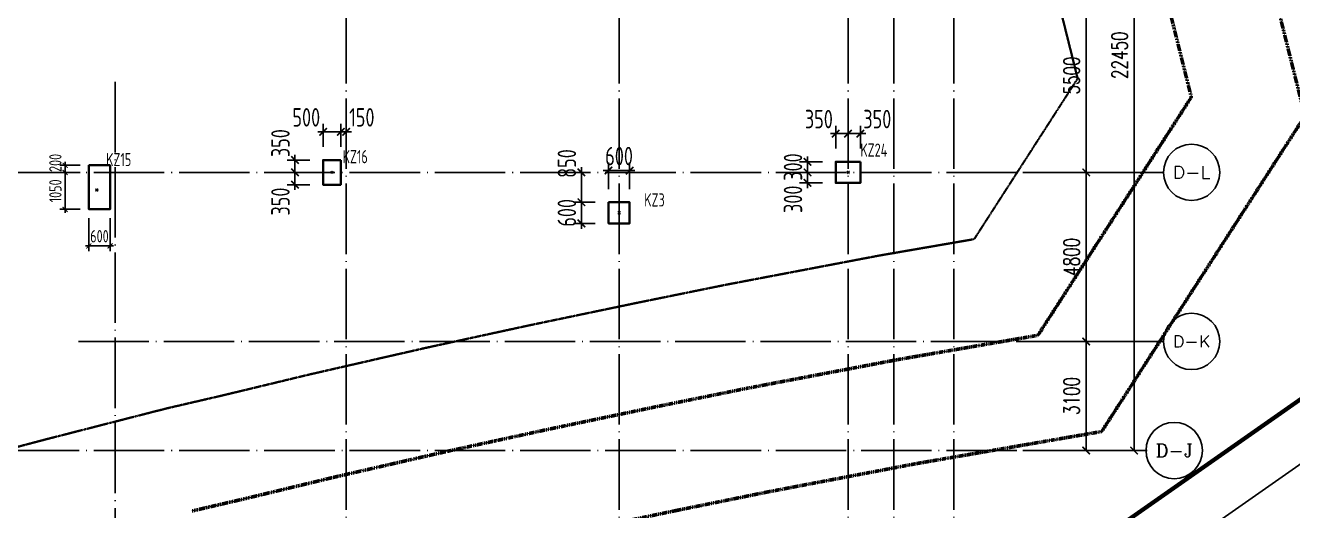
# Model space of a CAD drawing. Header units: millimetres. Extents: x 1089227 to 13101469, y 618865 to 10240562.
# Drawn here: x 1871082 to 1907056, y 4866156 to 4879936 of the extents above; entities that cross this region are included whole.
import ezdxf
from ezdxf.enums import TextEntityAlignment as Align

# ---------------------------------------------------------------- set-up
doc = ezdxf.new("R2010")
doc.units = ezdxf.units.MM
doc.header["$LTSCALE"] = 1000
doc.header["$PDMODE"] = 3
doc.header["$PDSIZE"] = 200
for name, pattern in [('A09-G-CTRL-用地红线+建筑退线_设计区$0$A02-G-MAIN-用地红线+退线_设计区$0$Redline1', [20, 10, -2, 2, -2, 2, -2]), ('A09-G-CTRL-用地红线+建筑退线_设计区$0$Controlline1', [12.8, 8, -1.6, 1.6, -1.6]), ('DOTE', [2.42, 2, -0.2, 0.02, -0.2])]:
    doc.linetypes.add(name, pattern=pattern)
doc.layers.get('0').update_dxf_attribs({"linetype": 'CONTINUOUS'})
doc.layers.get('Defpoints').update_dxf_attribs({"linetype": 'CONTINUOUS'})
for name, color, linetype, lineweight in [('A09-G-CTRL-用地红线+建筑退线_设计区$0$Z-REDL(用地红线)', 10, 'CONTINUOUS', 60), ('A09-G-CTRL-用地红线+建筑退线_设计区$0$Z-REDL-CTRL(建筑控制线)', 40, 'CONTINUOUS', 35), ('S-COLU', 30, 'CONTINUOUS', 0)]:
    doc.layers.add(name, color=color, linetype=linetype, lineweight=lineweight)
for name, color, linetype in [('AXIS', 3, 'CONTINUOUS'), ('AXIS_TEXT', 7, 'CONTINUOUS'), ('COLU_DIM', 3, 'CONTINUOUS'), ('COLU_NUM', 7, 'CONTINUOUS'), ('DOTE', 1, 'DOTE'), ('LWK-轴线-编号', 7, 'CONTINUOUS'), ('PUB_DIM', 3, 'CONTINUOUS'), ('TK', 4, 'CONTINUOUS'), ('TK-TEXT', 7, 'CONTINUOUS'), ('VHBoundary', 4, 'CONTINUOUS'), ('单形心', 4, 'CONTINUOUS')]:
    doc.layers.add(name, color=color, linetype=linetype)
doc.styles.add('_TCH_AXIS', font='COMPLEX', dxfattribs={"bigfont": 'AllInOneBig.shx'})
doc.styles.add('_TCH_DIM_T3', font='SIMPLEX', dxfattribs={"width": 0.705882, "bigfont": 'AllInOneBig.shx'})
doc.styles.add('COMPLEX', font='COMPLEX', dxfattribs={"bigfont": 'AllInOneBig.shx'})
doc.styles.add('SADITK-SX', font='simfang.ttf', dxfattribs={"width": 0.7})
doc.styles.add('TSSD_Dimension', font='tssdeng.shx', dxfattribs={"width": 0.75, "bigfont": 'Hztxt.shx'})
doc.styles.add('TSSD_Label', font='Tssdeng.shx', dxfattribs={"width": 0.7, "bigfont": 'hztxt.shx'})
doc.dimstyles.new('_TCH_ARCH&&150', dxfattribs={"dimtxt": 446.25, "dimasz": 150, "dimexe": 375, "dimexo": 450, "dimgap": 189.375, "dimtad": 1, "dimdec": 0, "dimzin": 0, "dimdsep": 46, "dimtxsty": '_TCH_DIM_T3', "dimblk": 'ARCHTICK', "dimcen": 0.09, "dimclrt": 7, "dimazin": 2, "dimtfac": 1, "dimtdec": 0, "dimtix": 1, "dimtmove": 2, "dimatfit": 3, "dimfxl": 0, "dimtolj": 1, "dimtzin": 0, "dimarcsym": 0})
doc.dimstyles.new('TSSD_100_100', dxfattribs={"dimtxt": 350, "dimasz": 100, "dimexe": 150, "dimexo": 250, "dimgap": 100, "dimtad": 1, "dimdec": 0, "dimzin": 0, "dimdsep": 46, "dimtxsty": 'TSSD_Dimension', "dimblk": 'ARCHTICK', "dimblk1": 'ARCHTICK', "dimblk2": 'ARCHTICK', "dimcen": 0, "dimdle": 100, "dimclrt": 7, "dimadec": 0, "dimazin": 0, "dimtfac": 1, "dimtdec": 0, "dimtix": 1, "dimtmove": 2, "dimatfit": 3, "dimfxl": 0, "dimtolj": 1, "dimtzin": 0, "dimarcsym": 0})
doc.dimstyles.new('TSSD_150_150', dxfattribs={"dimtxt": 525, "dimasz": 150, "dimexe": 225, "dimexo": 375, "dimgap": 150, "dimtad": 1, "dimdec": 0, "dimzin": 0, "dimdsep": 46, "dimtxsty": 'TSSD_Dimension', "dimblk": 'ARCHTICK', "dimblk1": 'ARCHTICK', "dimblk2": 'ARCHTICK', "dimcen": 0, "dimdle": 150, "dimclrt": 7, "dimadec": 0, "dimazin": 0, "dimtfac": 1, "dimtdec": 0, "dimtix": 1, "dimtmove": 2, "dimatfit": 3, "dimfxl": 0, "dimtolj": 1, "dimtzin": 0, "dimarcsym": 0})

# ---------------------------------------------------------------- blocks, each defined once
blk = doc.blocks.new('0323最综用地红线')
at = {"layer": 'A09-G-CTRL-用地红线+建筑退线_设计区$0$Z-REDL(用地红线)', "color": 1, "linetype": 'A09-G-CTRL-用地红线+建筑退线_设计区$0$A02-G-MAIN-用地红线+退线_设计区$0$Redline1', "ltscale": 0.0005}
for points in [[(8336291, 3619275), (8336618, 3616287), (8337494, 3608020), (8338970, 3602117), (8340239, 3597081), (8341550, 3591838), (8335781, 3582877), (8330535, 3581969), (8326294, 3581161), (8323721, 3580638), (8320774, 3580023)], [(8333308, 3618959), (8333635, 3615966), (8334533, 3607495), (8336060, 3601387), (8337330, 3596350), (8338325, 3592370), (8333971, 3585609), (8329999, 3584921), (8325714, 3584105), (8323115, 3583577), (8320150, 3582957), (8318566, 3582613), (8317232, 3582321), (8316203, 3582087), (8313986, 3581579), (8311482, 3580975), (8309963, 3580622)]]:
    blk.add_lwpolyline(points, dxfattribs=at)
at = {"layer": 'A09-G-CTRL-用地红线+建筑退线_设计区$0$Z-REDL-CTRL(建筑控制线)', "linetype": 'A09-G-CTRL-用地红线+建筑退线_设计区$0$Controlline1', "ltscale": 0.0005, "flags": 128}
blk.add_lwpolyline([(8299567, 3686108), (8326626, 3675265), (8336400, 3687495), (8338983, 3690878), (8341712, 3688883), (8341724, 3688834), (8348492, 3681996), (8336495, 3657264), (8335815, 3655857), (8334921, 3653765), (8334408, 3652495), (8333554, 3650188), (8332762, 3647815), (8332296, 3646270), (8331866, 3644682), (8331460, 3643007), (8331063, 3641145), (8330737, 3639422), (8330293, 3636480), (8330017, 3634043), (8329761, 3630317), (8329732, 3627942), (8329763, 3625708), (8329928, 3622644), (8330113, 3620704), (8330325, 3618642), (8330653, 3615645), (8331572, 3606971), (8333151, 3600656), (8334420, 3595620), (8335099, 3592902), (8332162, 3588340), (8329462, 3587873), (8325135, 3587049), (8322510, 3586515), (8319525, 3585891), (8317926, 3585544), (8316578, 3585249), (8315535, 3585011), (8313300, 3584499), (8310791, 3583894), (8309251, 3583537), (8305740, 3582637), (8303918, 3582156), (8302104, 3581668), (8299703, 3581012), (8297227, 3580315), (8295056, 3579682), (8292998, 3579074), (8290643, 3578358), (8288572, 3577710), (8287591, 3577398), (8286161, 3576940), (8284503, 3576401), (8282624, 3575767), (8281086, 3575247), (8278146, 3574222), (8273894, 3572680), (8272471, 3572149), (8271089, 3571640), (8267888, 3570407), (8264331, 3569000), (8260702, 3567515), (8258549, 3566609), (8254947, 3565066), (8252185, 3563832), (8250834, 3563232), (8249176, 3562470), (8247994, 3561930), (8245505, 3560754), (8242980, 3559544), (8239801, 3558013), (8237959, 3557076), (8235838, 3555996), (8233384, 3554698), (8228450, 3552051), (8226178, 3550787), (8222141, 3548504), (8215629, 3544667), (8213710, 3543497), (8193657, 3531175), (8180322, 3522990), (8166408, 3514440), (8156991, 3508658), (8151138, 3505062), (8142685, 3507267), (8121171, 3545747), (8120724, 3546549), (8120233, 3547383), (8119272, 3548967), (8118108, 3550752), (8117067, 3552244), (8115806, 3553970), (8115672, 3554140), (8146431, 3575790), (8162146, 3587599), (8162295, 3588125), (8199863, 3615253), (8204215, 3618404), (8231584, 3638167), (8260590, 3655826), (8295376, 3680010)], close=True, dxfattribs=at)
blk = doc.blocks.new('template_31-施工图_A0_A0_1.0000_3fa9c08c64a9101061c9a26412af947e', base_point=(-1189, 0))
at = {"layer": 'TK'}
blk.add_lwpolyline([(-1189, 841), (1189, 841), (1189, 0), (-1189, 0)], close=True, dxfattribs=at)
at = {"layer": 'TK', "const_width": 0.8}
blk.add_lwpolyline([(-1164, 831), (-1164, 10), (1179, 10), (1179, 831)], close=True, dxfattribs=at)
at = {"layer": 'VHBoundary'}
blk.add_lwpolyline([(-1189, 841), (1189, 841), (1189, 0), (-1189, 0)], close=True, dxfattribs=at)
at = {"layer": 'TK-TEXT', "style": 'SADITK-SX', "width": 0.7}
for tag, p in [('市政会签', (-1176, 381.5)), ('园林会签', (-1176, 343.5)), ('幕墙会签', (-1176, 305.5)), ('装饰会签', (-1176, 267.5)), ('燃气会签', (-1176, 229.5)), ('暖通会签', (-1176, 191.5)), ('电气会签', (-1176, 153.5)), ('给排水会签', (-1176, 115.5)), ('结构会签', (-1176, 77.5)), ('建筑会签', (-1176, 39.5))]:
    blk.add_attdef(tag, text='', height=4, rotation=90, dxfattribs=at).set_placement(p, align=Align.MIDDLE_CENTER)
for tag, height, p in [('专业审定', 4, (1134.75, 268)), ('专业审核', 4, (1134.75, 248)), ('项目负责1', 4, (1134.75, 238)), ('项目负责2', 4, (1134.75, 228)), ('专业负责1', 4, (1134.75, 218)), ('专业负责2', 4, (1134.75, 208)), ('专业校对', 4, (1134.75, 198)), ('专业设计', 4, (1134.75, 188)), ('方案设计', 4, (1134.75, 178)), ('专业制图', 4, (1134.75, 168)), ('建设单位_001', 4, (1148.5, 140)), ('建设地点_001', 4, (1148.5, 124)), ('工程名称_001', 4, (1148.5, 106)), ('子项名称_001', 4, (1148.5, 86)), ('图纸名称_001', 4, (1148.5, 66)), ('版次', 4, (1129.5, 53)), ('日期', 4, (1165, 53)), ('图别', 4, (1129.5, 43)), ('图号', 4, (1165, 43)), ('合同号', 4, (1136, 30)), ('项目编号1', 2, (1114.06, 13.58)), ('阶段编号1', 2, (1132.25, 13.75)), ('子项编号1', 2, (1144.75, 13.75))]:
    blk.add_attdef(tag, text='', height=height, dxfattribs=at).set_placement(p, align=Align.MIDDLE_CENTER)
blk = doc.blocks.new('_AXISO')
blk.add_circle((0, 0), 0.5)
at = {"layer": 'AXIS_TEXT', "style": 'COMPLEX', "width": 1.041667}
blk.add_attdef('A', text='', height=0.56, dxfattribs=at).set_placement((-0.25, -0.28), (0.25, -0.28), align=Align.FIT)
blk = doc.blocks.new('_ArchTick')
at = {"color": 0, "linetype": 'ByBlock', "const_width": 0.3}
blk.add_lwpolyline([(-0.71, -0.71), (0.71, 0.71)], dxfattribs=at)
blk = doc.blocks.new('*D516')
at = {"layer": 'Defpoints', "color": 0, "transparency": 16777216}
for p in [(-418, 45750), (-241, 45750), (-418, 42650)]:
    blk.add_point(p, dxfattribs=at)
at = {"layer": 'PUB_DIM', "color": 0, "lineweight": -2, "transparency": 16777216}
for p, q in [((-241, 42650), (-241, 45750)), ((32, 45750), (134, 45750)), ((32, 42650), (134, 42650))]:
    blk.add_line(p, q, dxfattribs=at)
at = {"layer": 'PUB_DIM', "color": 0, "lineweight": -2, "transparency": 16777216, "xscale": 150, "yscale": 150, "zscale": 150}
for p, rotation in [((-241, 45750), 90), ((-241, 42650), 270)]:
    blk.add_blockref('_ArchTick', p, dxfattribs=dict(at, rotation=rotation))
at = {"layer": 'PUB_DIM', "color": 7, "transparency": 16777216, "insert": (-654, 44200), "char_height": 446.2, "attachment_point": 5, "rotation": 90, "style": '_TCH_DIM_T3'}
blk.add_mtext('\\A1;3100', dxfattribs=at)
blk = doc.blocks.new('*D517')
at = {"layer": 'Defpoints', "color": 0, "transparency": 16777216}
for p in [(-418, 50550), (-241, 50550), (-418, 45750)]:
    blk.add_point(p, dxfattribs=at)
at = {"layer": 'PUB_DIM', "color": 0, "lineweight": -2, "transparency": 16777216}
for p, q in [((-241, 45750), (-241, 50550)), ((32, 50550), (134, 50550)), ((32, 45750), (134, 45750))]:
    blk.add_line(p, q, dxfattribs=at)
at = {"layer": 'PUB_DIM', "color": 0, "lineweight": -2, "transparency": 16777216, "xscale": 150, "yscale": 150, "zscale": 150}
for p, rotation in [((-241, 50550), 90), ((-241, 45750), 270)]:
    blk.add_blockref('_ArchTick', p, dxfattribs=dict(at, rotation=rotation))
at = {"layer": 'PUB_DIM', "color": 7, "transparency": 16777216, "insert": (-654, 48150), "char_height": 446.2, "attachment_point": 5, "rotation": 90, "style": '_TCH_DIM_T3'}
blk.add_mtext('\\A1;4800', dxfattribs=at)
blk = doc.blocks.new('*D518')
at = {"layer": 'Defpoints', "color": 0, "transparency": 16777216}
for p in [(-418, 56050), (-241, 56050), (-418, 50550)]:
    blk.add_point(p, dxfattribs=at)
at = {"layer": 'PUB_DIM', "color": 0, "lineweight": -2, "transparency": 16777216}
for p, q in [((-241, 50550), (-241, 56050)), ((32, 56050), (134, 56050)), ((32, 50550), (134, 50550))]:
    blk.add_line(p, q, dxfattribs=at)
at = {"layer": 'PUB_DIM', "color": 0, "lineweight": -2, "transparency": 16777216, "xscale": 150, "yscale": 150, "zscale": 150}
for p, rotation in [((-241, 56050), 90), ((-241, 50550), 270)]:
    blk.add_blockref('_ArchTick', p, dxfattribs=dict(at, rotation=rotation))
at = {"layer": 'PUB_DIM', "color": 7, "transparency": 16777216, "insert": (-654, 53300), "char_height": 446.2, "attachment_point": 5, "rotation": 90, "style": '_TCH_DIM_T3'}
blk.add_mtext('\\A1;5500', dxfattribs=at)
blk = doc.blocks.new('*D533')
at = {"layer": 'Defpoints', "color": 0, "transparency": 16777216}
for p in [(-2037, 65100), (1120, 65100), (-2037, 42650)]:
    blk.add_point(p, dxfattribs=at)
at = {"layer": 'PUB_DIM', "color": 0, "lineweight": -2, "transparency": 16777216}
for p, q in [((-1587, 65100), (1495, 65100)), ((1120, 42650), (1120, 65100)), ((-1587, 42650), (1495, 42650))]:
    blk.add_line(p, q, dxfattribs=at)
at = {"layer": 'PUB_DIM', "color": 0, "lineweight": -2, "transparency": 16777216, "xscale": 150, "yscale": 150, "zscale": 150}
for p, rotation in [((1120, 65100), 90), ((1120, 42650), 270)]:
    blk.add_blockref('_ArchTick', p, dxfattribs=dict(at, rotation=rotation))
at = {"layer": 'PUB_DIM', "color": 7, "transparency": 16777216, "insert": (707, 53875), "char_height": 446.2, "attachment_point": 5, "rotation": 90, "style": '_TCH_DIM_T3'}
blk.add_mtext('\\A1;22450', dxfattribs=at)
blk = doc.blocks.new('BANWANG_XINGXIN')
at = {"color": 0}
for points in [[(0.71, 0.71), (-0.71, -0.71)], [(-0.71, 0.71), (0.71, -0.71)]]:
    blk.add_lwpolyline(points, dxfattribs=at)
blk = doc.blocks.new('*D1368')
at = {"layer": 'COLU_DIM', "color": 0, "lineweight": -2, "transparency": 16777216}
for p, q in [((1879536, 4876487), (1879536, 4877137)), ((1880036, 4876487), (1880036, 4877137)), ((1879386, 4876912), (1880186, 4876912))]:
    blk.add_line(p, q, dxfattribs=at)
at = {"layer": 'Defpoints', "color": 0, "transparency": 16777216}
for p in [(1880036, 4876912), (1879536, 4876112), (1880036, 4876112)]:
    blk.add_point(p, dxfattribs=at)
at = {"layer": 'COLU_DIM', "color": 0, "lineweight": -2, "transparency": 16777216, "xscale": 150, "yscale": 150, "zscale": 150, "rotation": 180}
blk.add_blockref('_ArchTick', (1879536, 4876912), dxfattribs=at)
at = {"layer": 'COLU_DIM', "color": 0, "lineweight": -2, "transparency": 16777216, "xscale": 150, "yscale": 150, "zscale": 150}
blk.add_blockref('_ArchTick', (1880036, 4876912), dxfattribs=at)
at = {"layer": 'COLU_DIM', "color": 7, "transparency": 16777216, "insert": (1879057, 4877324), "char_height": 525, "attachment_point": 5, "style": 'TSSD_Dimension'}
blk.add_mtext('\\A1;500', dxfattribs=at)
blk = doc.blocks.new('*D1369')
at = {"layer": 'COLU_DIM', "color": 0, "lineweight": -2, "transparency": 16777216}
for p, q in [((1880036, 4876487), (1880036, 4877137)), ((1880186, 4876487), (1880186, 4877137)), ((1880036, 4876912), (1879886, 4876912)), ((1880036, 4876912), (1880186, 4876912)), ((1880186, 4876912), (1880336, 4876912))]:
    blk.add_line(p, q, dxfattribs=at)
at = {"layer": 'Defpoints', "color": 0, "transparency": 16777216}
for p in [(1880186, 4876912), (1880036, 4876112), (1880186, 4876112)]:
    blk.add_point(p, dxfattribs=at)
at = {"layer": 'COLU_DIM', "color": 0, "lineweight": -2, "transparency": 16777216, "xscale": 150, "yscale": 150, "zscale": 150}
blk.add_blockref('_ArchTick', (1880036, 4876912), dxfattribs=at)
at = {"layer": 'COLU_DIM', "color": 0, "lineweight": -2, "transparency": 16777216, "xscale": 150, "yscale": 150, "zscale": 150, "rotation": 180}
blk.add_blockref('_ArchTick', (1880186, 4876912), dxfattribs=at)
at = {"layer": 'COLU_DIM', "color": 7, "transparency": 16777216, "insert": (1880634, 4877324), "char_height": 525, "attachment_point": 5, "style": 'TSSD_Dimension'}
blk.add_mtext('\\A1;150', dxfattribs=at)
blk = doc.blocks.new('*D1370')
at = {"layer": 'COLU_DIM', "color": 0, "lineweight": -2, "transparency": 16777216}
for p, q in [((1878736, 4875262), (1878736, 4875912)), ((1879161, 4875762), (1878511, 4875762)), ((1879161, 4875412), (1878511, 4875412))]:
    blk.add_line(p, q, dxfattribs=at)
at = {"layer": 'Defpoints', "color": 0, "transparency": 16777216}
for p in [(1878736, 4875762), (1879536, 4875762), (1879536, 4875412)]:
    blk.add_point(p, dxfattribs=at)
at = {"layer": 'COLU_DIM', "color": 0, "lineweight": -2, "transparency": 16777216, "xscale": 150, "yscale": 150, "zscale": 150}
for p, rotation in [((1878736, 4875762), 90), ((1878736, 4875412), 270)]:
    blk.add_blockref('_ArchTick', p, dxfattribs=dict(at, rotation=rotation))
at = {"layer": 'COLU_DIM', "color": 7, "transparency": 16777216, "insert": (1878323, 4874933), "char_height": 525, "attachment_point": 5, "rotation": 90, "style": 'TSSD_Dimension'}
blk.add_mtext('\\A1;350', dxfattribs=at)
blk = doc.blocks.new('*D1371')
at = {"layer": 'COLU_DIM', "color": 0, "lineweight": -2, "transparency": 16777216}
for p, q in [((1878736, 4875612), (1878736, 4876262)), ((1879161, 4876112), (1878511, 4876112)), ((1879161, 4875762), (1878511, 4875762))]:
    blk.add_line(p, q, dxfattribs=at)
at = {"layer": 'Defpoints', "color": 0, "transparency": 16777216}
for p in [(1878736, 4876112), (1879536, 4876112), (1879536, 4875762)]:
    blk.add_point(p, dxfattribs=at)
at = {"layer": 'COLU_DIM', "color": 0, "lineweight": -2, "transparency": 16777216, "xscale": 150, "yscale": 150, "zscale": 150}
for p, rotation in [((1878736, 4876112), 90), ((1878736, 4875762), 270)]:
    blk.add_blockref('_ArchTick', p, dxfattribs=dict(at, rotation=rotation))
at = {"layer": 'COLU_DIM', "color": 7, "transparency": 16777216, "insert": (1878323, 4876591), "char_height": 525, "attachment_point": 5, "rotation": 90, "style": 'TSSD_Dimension'}
blk.add_mtext('\\A1;350', dxfattribs=at)
blk = doc.blocks.new('*D1372')
at = {"layer": 'COLU_DIM', "color": 0, "lineweight": -2, "transparency": 16777216}
for p, q in [((1887636, 4875287), (1887636, 4876037)), ((1888236, 4875287), (1888236, 4876037)), ((1887636, 4875812), (1887486, 4875812)), ((1887636, 4875812), (1888236, 4875812)), ((1888236, 4875812), (1888386, 4875812))]:
    blk.add_line(p, q, dxfattribs=at)
at = {"layer": 'Defpoints', "color": 0, "transparency": 16777216}
for p in [(1888236, 4875812), (1887636, 4874912), (1888236, 4874912)]:
    blk.add_point(p, dxfattribs=at)
at = {"layer": 'COLU_DIM', "color": 0, "lineweight": -2, "transparency": 16777216, "xscale": 150, "yscale": 150, "zscale": 150}
blk.add_blockref('_ArchTick', (1887636, 4875812), dxfattribs=at)
at = {"layer": 'COLU_DIM', "color": 0, "lineweight": -2, "transparency": 16777216, "xscale": 150, "yscale": 150, "zscale": 150, "rotation": 180}
blk.add_blockref('_ArchTick', (1888236, 4875812), dxfattribs=at)
at = {"layer": 'COLU_DIM', "color": 7, "transparency": 16777216, "insert": (1887936, 4876224), "char_height": 525, "attachment_point": 5, "style": 'TSSD_Dimension'}
blk.add_mtext('\\A1;600', dxfattribs=at)
blk = doc.blocks.new('*D1373')
at = {"layer": 'COLU_DIM', "color": 0, "lineweight": -2, "transparency": 16777216}
for p, q in [((1894086, 4876437), (1894086, 4877087)), ((1894436, 4876437), (1894436, 4877087)), ((1893936, 4876862), (1894586, 4876862))]:
    blk.add_line(p, q, dxfattribs=at)
at = {"layer": 'Defpoints', "color": 0, "transparency": 16777216}
for p in [(1894436, 4876862), (1894086, 4876062), (1894436, 4876062)]:
    blk.add_point(p, dxfattribs=at)
at = {"layer": 'COLU_DIM', "color": 0, "lineweight": -2, "transparency": 16777216, "xscale": 150, "yscale": 150, "zscale": 150, "rotation": 180}
blk.add_blockref('_ArchTick', (1894086, 4876862), dxfattribs=at)
at = {"layer": 'COLU_DIM', "color": 0, "lineweight": -2, "transparency": 16777216, "xscale": 150, "yscale": 150, "zscale": 150}
blk.add_blockref('_ArchTick', (1894436, 4876862), dxfattribs=at)
at = {"layer": 'COLU_DIM', "color": 7, "transparency": 16777216, "insert": (1893607, 4877274), "char_height": 525, "attachment_point": 5, "style": 'TSSD_Dimension'}
blk.add_mtext('\\A1;350', dxfattribs=at)
blk = doc.blocks.new('*D1374')
at = {"layer": 'COLU_DIM', "color": 0, "lineweight": -2, "transparency": 16777216}
for p, q in [((1894436, 4876437), (1894436, 4877087)), ((1894786, 4876437), (1894786, 4877087)), ((1894286, 4876862), (1894936, 4876862))]:
    blk.add_line(p, q, dxfattribs=at)
at = {"layer": 'Defpoints', "color": 0, "transparency": 16777216}
for p in [(1894786, 4876862), (1894436, 4876062), (1894786, 4876062)]:
    blk.add_point(p, dxfattribs=at)
at = {"layer": 'COLU_DIM', "color": 0, "lineweight": -2, "transparency": 16777216, "xscale": 150, "yscale": 150, "zscale": 150, "rotation": 180}
blk.add_blockref('_ArchTick', (1894436, 4876862), dxfattribs=at)
at = {"layer": 'COLU_DIM', "color": 0, "lineweight": -2, "transparency": 16777216, "xscale": 150, "yscale": 150, "zscale": 150}
blk.add_blockref('_ArchTick', (1894786, 4876862), dxfattribs=at)
at = {"layer": 'COLU_DIM', "color": 7, "transparency": 16777216, "insert": (1895265, 4877274), "char_height": 525, "attachment_point": 5, "style": 'TSSD_Dimension'}
blk.add_mtext('\\A1;350', dxfattribs=at)
blk = doc.blocks.new('*D1375')
at = {"layer": 'COLU_DIM', "color": 0, "lineweight": -2, "transparency": 16777216}
for p, q in [((1893286, 4875312), (1893286, 4875912)), ((1893711, 4875762), (1893061, 4875762)), ((1893711, 4875462), (1893061, 4875462))]:
    blk.add_line(p, q, dxfattribs=at)
at = {"layer": 'Defpoints', "color": 0, "transparency": 16777216}
for p in [(1893286, 4875762), (1894086, 4875762), (1894086, 4875462)]:
    blk.add_point(p, dxfattribs=at)
at = {"layer": 'COLU_DIM', "color": 0, "lineweight": -2, "transparency": 16777216, "xscale": 150, "yscale": 150, "zscale": 150}
for p, rotation in [((1893286, 4875762), 90), ((1893286, 4875462), 270)]:
    blk.add_blockref('_ArchTick', p, dxfattribs=dict(at, rotation=rotation))
at = {"layer": 'COLU_DIM', "color": 7, "transparency": 16777216, "insert": (1892873, 4874998), "char_height": 525, "attachment_point": 5, "rotation": 90, "style": 'TSSD_Dimension'}
blk.add_mtext('\\A1;300', dxfattribs=at)
blk = doc.blocks.new('*D1376')
at = {"layer": 'COLU_DIM', "color": 0, "lineweight": -2, "transparency": 16777216}
for p, q in [((1893711, 4876062), (1893061, 4876062)), ((1893286, 4876062), (1893286, 4876212)), ((1893286, 4875762), (1893286, 4876062)), ((1893711, 4875762), (1893061, 4875762)), ((1893286, 4875762), (1893286, 4875612))]:
    blk.add_line(p, q, dxfattribs=at)
at = {"layer": 'Defpoints', "color": 0, "transparency": 16777216}
for p in [(1893286, 4876062), (1894086, 4876062), (1894086, 4875762)]:
    blk.add_point(p, dxfattribs=at)
at = {"layer": 'COLU_DIM', "color": 0, "lineweight": -2, "transparency": 16777216, "xscale": 150, "yscale": 150, "zscale": 150}
for p, rotation in [((1893286, 4876062), 270), ((1893286, 4875762), 90)]:
    blk.add_blockref('_ArchTick', p, dxfattribs=dict(at, rotation=rotation))
at = {"layer": 'COLU_DIM', "color": 7, "transparency": 16777216, "insert": (1892873, 4875912), "char_height": 525, "attachment_point": 5, "rotation": 90, "style": 'TSSD_Dimension'}
blk.add_mtext('\\A1;300', dxfattribs=at)
blk = doc.blocks.new('*D965')
at = {"layer": 'COLU_DIM', "color": 0, "lineweight": -2, "transparency": 16777216}
for p, q in [((1887261, 4874912), (1886642, 4874912)), ((1886867, 4874912), (1886867, 4875062)), ((1886867, 4874312), (1886867, 4874912)), ((1887261, 4874312), (1886642, 4874312)), ((1886867, 4874312), (1886867, 4874162))]:
    blk.add_line(p, q, dxfattribs=at)
at = {"layer": 'Defpoints', "color": 0, "transparency": 16777216}
for p in [(1886867, 4874912), (1887636, 4874912), (1887636, 4874312)]:
    blk.add_point(p, dxfattribs=at)
at = {"layer": 'COLU_DIM', "color": 0, "lineweight": -2, "transparency": 16777216, "xscale": 150, "yscale": 150, "zscale": 150}
for p, rotation in [((1886867, 4874912), 270), ((1886867, 4874312), 90)]:
    blk.add_blockref('_ArchTick', p, dxfattribs=dict(at, rotation=rotation))
at = {"layer": 'COLU_DIM', "color": 7, "transparency": 16777216, "insert": (1886454, 4874612), "char_height": 525, "attachment_point": 5, "rotation": 90, "style": 'TSSD_Dimension'}
blk.add_mtext('\\A1;600', dxfattribs=at)
blk = doc.blocks.new('*D966')
at = {"layer": 'COLU_DIM', "color": 0, "lineweight": -2, "transparency": 16777216}
for p, q in [((1886867, 4874762), (1886867, 4875912)), ((1886847, 4875762), (1886642, 4875762)), ((1887261, 4874912), (1886642, 4874912))]:
    blk.add_line(p, q, dxfattribs=at)
at = {"layer": 'Defpoints', "color": 0, "transparency": 16777216}
for p in [(1886867, 4875762), (1887222, 4875762), (1887636, 4874912)]:
    blk.add_point(p, dxfattribs=at)
at = {"layer": 'COLU_DIM', "color": 0, "lineweight": -2, "transparency": 16777216, "xscale": 150, "yscale": 150, "zscale": 150}
for p, rotation in [((1886867, 4875762), 90), ((1886867, 4874912), 270)]:
    blk.add_blockref('_ArchTick', p, dxfattribs=dict(at, rotation=rotation))
at = {"layer": 'COLU_DIM', "color": 7, "transparency": 16777216, "insert": (1886454, 4876012), "char_height": 525, "attachment_point": 5, "rotation": 90, "style": 'TSSD_Dimension'}
blk.add_mtext('\\A1;850', dxfattribs=at)
blk = doc.blocks.new('*D958')
at = {"layer": 'COLU_DIM', "color": 0, "lineweight": -2, "transparency": 16777216}
for p, q in [((1872636, 4875962), (1872060, 4875962)), ((1872210, 4875962), (1872210, 4876062)), ((1872210, 4875962), (1872210, 4875762)), ((1872636, 4875762), (1872060, 4875762)), ((1872210, 4875762), (1872210, 4875662))]:
    blk.add_line(p, q, dxfattribs=at)
at = {"layer": 'Defpoints', "color": 0, "transparency": 16777216}
for p in [(1872886, 4875962), (1872210, 4875762), (1872886, 4875762)]:
    blk.add_point(p, dxfattribs=at)
at = {"layer": 'COLU_DIM', "color": 0, "lineweight": -2, "transparency": 16777216, "xscale": 100, "yscale": 100, "zscale": 100}
for p, rotation in [((1872210, 4875962), 270), ((1872210, 4875762), 90)]:
    blk.add_blockref('_ArchTick', p, dxfattribs=dict(at, rotation=rotation))
at = {"layer": 'COLU_DIM', "color": 7, "transparency": 16777216, "insert": (1871935, 4876030), "char_height": 350, "attachment_point": 5, "rotation": 90, "style": 'TSSD_Dimension'}
blk.add_mtext('\\A1;200', dxfattribs=at)
blk = doc.blocks.new('*D959')
at = {"layer": 'COLU_DIM', "color": 0, "lineweight": -2, "transparency": 16777216}
for p, q in [((1872636, 4875762), (1872060, 4875762)), ((1872210, 4875862), (1872210, 4874612)), ((1872636, 4874712), (1872060, 4874712))]:
    blk.add_line(p, q, dxfattribs=at)
at = {"layer": 'Defpoints', "color": 0, "transparency": 16777216}
for p in [(1872886, 4875762), (1872210, 4874712), (1872886, 4874712)]:
    blk.add_point(p, dxfattribs=at)
at = {"layer": 'COLU_DIM', "color": 0, "lineweight": -2, "transparency": 16777216, "xscale": 100, "yscale": 100, "zscale": 100}
for p, rotation in [((1872210, 4875762), 90), ((1872210, 4874712), 270)]:
    blk.add_blockref('_ArchTick', p, dxfattribs=dict(at, rotation=rotation))
at = {"layer": 'COLU_DIM', "color": 7, "transparency": 16777216, "insert": (1871935, 4875237), "char_height": 350, "attachment_point": 5, "rotation": 90, "style": 'TSSD_Dimension'}
blk.add_mtext('\\A1;1050', dxfattribs=at)
blk = doc.blocks.new('*D960')
at = {"layer": 'COLU_DIM', "color": 0, "lineweight": -2, "transparency": 16777216}
for p, q in [((1872886, 4874462), (1872886, 4873523)), ((1873486, 4874462), (1873486, 4873523)), ((1872886, 4873673), (1872786, 4873673)), ((1872886, 4873673), (1873486, 4873673)), ((1873486, 4873673), (1873586, 4873673))]:
    blk.add_line(p, q, dxfattribs=at)
at = {"layer": 'Defpoints', "color": 0, "transparency": 16777216}
for p in [(1872886, 4874712), (1873486, 4874712), (1873486, 4873673)]:
    blk.add_point(p, dxfattribs=at)
at = {"layer": 'COLU_DIM', "color": 0, "lineweight": -2, "transparency": 16777216, "xscale": 100, "yscale": 100, "zscale": 100}
blk.add_blockref('_ArchTick', (1872886, 4873673), dxfattribs=at)
at = {"layer": 'COLU_DIM', "color": 0, "lineweight": -2, "transparency": 16777216, "xscale": 100, "yscale": 100, "zscale": 100, "rotation": 180}
blk.add_blockref('_ArchTick', (1873486, 4873673), dxfattribs=at)
at = {"layer": 'COLU_DIM', "color": 7, "transparency": 16777216, "insert": (1873186, 4873948), "char_height": 350, "attachment_point": 5, "style": 'TSSD_Dimension'}
blk.add_mtext('\\A1;600', dxfattribs=at)
blk = doc.blocks.new('裙房轴网260428')
at = {"layer": 'AXIS'}
for p, q in [((-2036.8, 50550), (1110.4, 50550)), ((-2036.8, 50550), (1953, 50550)), ((-2036.8, 45750), (1110.4, 45750)), ((-2036.8, 45750), (1953, 45750)), ((-2036.8, 42650), (1458.5, 42650)), ((-2036.8, 42650), (1436.4, 42650))]:
    blk.add_line(p, q, dxfattribs=at)
at = {"layer": 'DOTE', "color": 16, "linetype": 'DOTE'}
for p, q in [((-21250, 137349.7), (-21250, 29473.4)), ((-13500, 137349.7), (-13500, 33397.2)), ((-7000, 137349.7), (-7000, 37155.2)), ((-5701, 137349.7), (-5701, 38193.2)), ((-4000, 137349.7), (-4000, 38193.2)), ((-27800, 53117.8), (-27800, 23149.3)), ((-110690, 50550), (-1866, 50550)), ((-28846.7, 45750), (-1866, 45750)), ((-110690, 42650), (-1866, 42650))]:
    blk.add_line(p, q, dxfattribs=at)
at = {"layer": 'AXIS'}
ref = blk.add_blockref('_AXISO', (2753, 50550), dxfattribs=dict(at, xscale=1600, yscale=1600, zscale=1600))
ref.add_attrib('A', 'D-L', dxfattribs={"layer": 'LWK-轴线-编号', "height": 354.18, "style": '_TCH_AXIS'}).set_placement((2221.7, 50372.9), (3284.2, 50372.9), align=Align.FIT)
ref = blk.add_blockref('_AXISO', (2753, 45750), dxfattribs=dict(at, xscale=1600, yscale=1600, zscale=1600))
ref.add_attrib('A', 'D-K', dxfattribs={"layer": 'LWK-轴线-编号', "height": 334.98, "style": '_TCH_AXIS'}).set_placement((2218.6, 45582.5), (3287.4, 45582.5), align=Align.FIT)
ref = blk.add_blockref('_AXISO', (2258.5, 42650), dxfattribs=dict(at, xscale=1600, yscale=1600, zscale=1600))
ref.add_attrib('A', 'D-J', dxfattribs={"layer": 'LWK-轴线-编号', "height": 375.56, "style": '_TCH_AXIS'}).set_placement((1730.9, 42462.2), (2786, 42462.2), align=Align.FIT)
at = {"layer": 'PUB_DIM'}
for p1, p2, distance, picture, middle in [((-2036.8, 42650), (-2036.8, 65100), -3156.6, '*D533', (707.4, 53875)), ((-417.8, 50550), (-417.8, 56050), -176.7, '*D518', (-653.6, 53300)), ((-417.8, 45750), (-417.8, 50550), -176.7, '*D517', (-653.6, 48150)), ((-417.8, 42650), (-417.8, 45750), -176.7, '*D516', (-653.6, 44200))]:
    dim = blk.add_aligned_dim(p1=p1, p2=p2, distance=distance, dimstyle='_TCH_ARCH&&150', dxfattribs=at)
    dim.commit()
    dim.dimension.update_dxf_attribs({"geometry": picture, "text_midpoint": middle})
blk = doc.blocks.new('04地块地下轴网260428')
blk.add_blockref('裙房轴网260428', (0, 0))

msp = doc.modelspace()

# ---------------------------------------------------------------- linework, layer by layer
at = {"layer": 'S-COLU', "lineweight": 35}
for points in [[(1872885.755, 4875961.796), (1873485.755, 4875961.796), (1873485.755, 4874711.796), (1872885.755, 4874711.796)], [(1880035.755, 4876111.796), (1879535.755, 4876111.796), (1879535.755, 4875411.796), (1880035.755, 4875411.796)], [(1894785.755, 4876061.796), (1894085.755, 4876061.796), (1894085.755, 4875461.796), (1894785.755, 4875461.796)], [(1887636.191, 4874911.796), (1888236.191, 4874911.796), (1888236.191, 4874311.796), (1887636.191, 4874311.796)]]:
    msp.add_lwpolyline(points, close=True, dxfattribs=at)

# ---------------------------------------------------------------- block references
at = {"xscale": 150, "yscale": 150, "zscale": 150, "rotation": 35.00532206532363}
msp.add_blockref('template_31-施工图_A0_A0_1.0000_3fa9c08c64a9101061c9a26412af947e', (1698846.852, 4721512.469), dxfattribs=at)
for name, p in [('0323最综用地红线', (-6434145.536, 1285525.343)), ('04地块地下轴网260428', (1901435.755, 4825211.796))]:
    msp.add_blockref(name, p)
at = {"layer": '单形心', "xscale": 50, "yscale": 50, "zscale": 50}
for p in [(1879785.755, 4875761.796), (1894436.962, 4875763.003), (1873110.755, 4875261.796), (1887936.191, 4874611.796)]:
    msp.add_blockref('BANWANG_XINGXIN', p, dxfattribs=at)

# ---------------------------------------------------------------- texts
at = {"layer": 'COLU_NUM', "style": 'TSSD_Label', "width": 0.7}
for s, p in [('KZ15', (1873377.362, 4875937.496)), ('KZ16', (1880090.717, 4876018.707)), ('KZ24', (1894785.755, 4876206.796)), ('KZ3', (1888650.533, 4874791.828))]:
    msp.add_text(s, height=375, dxfattribs=at).set_placement(p)

# ---------------------------------------------------------------- dimensions: what is measured, and where the dimension line sits
at = {"layer": 'COLU_DIM', "color": 3}
for base, p1, p2, picture, middle in [((1880035.755, 4876911.796), (1879535.755, 4876111.796), (1880035.755, 4876111.796), '*D1368', (1879056.861, 4877324.296)), ((1880185.755, 4876911.796), (1880035.755, 4876111.796), (1880185.755, 4876111.796), '*D1369', (1880634.361, 4877324.296)), ((1894435.755, 4876861.796), (1894085.755, 4876061.796), (1894435.755, 4876061.796), '*D1373', (1893606.861, 4877274.296)), ((1894785.755, 4876861.796), (1894435.755, 4876061.796), (1894785.755, 4876061.796), '*D1374', (1895264.649, 4877274.296))]:
    dim = msp.add_linear_dim(base=base, p1=p1, p2=p2, dimstyle='TSSD_150_150', dxfattribs=at)
    dim.commit()
    dim.dimension.update_dxf_attribs({"geometry": picture, "text_midpoint": middle, "dimtype": 160})
for base, p1, p2, picture, middle in [((1878735.755, 4876111.796), (1879535.755, 4875761.796), (1879535.755, 4876111.796), '*D1371', (1878323.255, 4876590.691)), ((1886866.913, 4875761.796), (1887636.191, 4874911.796), (1887222.148, 4875761.796), '*D966', (1886454.413, 4876012.492)), ((1878735.755, 4875761.796), (1879535.755, 4875411.796), (1879535.755, 4875761.796), '*D1370', (1878323.255, 4874932.902)), ((1893285.755, 4875761.796), (1894085.755, 4875461.796), (1894085.755, 4875761.796), '*D1375', (1892873.255, 4874998.343))]:
    dim = msp.add_linear_dim(base=base, p1=p1, p2=p2, angle=90, dimstyle='TSSD_150_150', dxfattribs=at)
    dim.commit()
    dim.dimension.update_dxf_attribs({"geometry": picture, "text_midpoint": middle, "dimtype": 160})
at = {"layer": 'COLU_DIM'}
dim = msp.add_linear_dim(base=(1872210.335, 4875761.796), p1=(1872885.755, 4875961.796), p2=(1872885.755, 4875761.796), angle=90, dimstyle='TSSD_100_100', dxfattribs=at)
dim.commit()
dim.dimension.update_dxf_attribs({"geometry": '*D958', "text_midpoint": (1871935.335, 4876030.098), "dimtype": 160})
at = {"layer": 'COLU_DIM', "color": 3}
dim = msp.add_linear_dim(base=(1888236.191, 4875811.796), p1=(1887636.191, 4874911.796), p2=(1888236.191, 4874911.796), dimstyle='TSSD_150_150', dxfattribs=at)
dim.commit()
dim.dimension.update_dxf_attribs({"geometry": '*D1372', "text_midpoint": (1887936.191, 4876224.296)})
for base, p1, p2, picture, middle in [((1893285.755, 4876061.796), (1894085.755, 4875761.796), (1894085.755, 4876061.796), '*D1376', (1892873.255, 4875911.796)), ((1886866.913, 4874911.796), (1887636.191, 4874311.796), (1887636.191, 4874911.796), '*D965', (1886454.413, 4874611.796))]:
    dim = msp.add_linear_dim(base=base, p1=p1, p2=p2, angle=90, dimstyle='TSSD_150_150', dxfattribs=at)
    dim.commit()
    dim.dimension.update_dxf_attribs({"geometry": picture, "text_midpoint": middle})
at = {"layer": 'COLU_DIM'}
dim = msp.add_linear_dim(base=(1872210.335, 4874711.796), p1=(1872885.755, 4875761.796), p2=(1872885.755, 4874711.796), angle=90, dimstyle='TSSD_100_100', dxfattribs=at)
dim.commit()
dim.dimension.update_dxf_attribs({"geometry": '*D959', "text_midpoint": (1871935.335, 4875236.796)})
dim = msp.add_linear_dim(base=(1873485.755, 4873673.17), p1=(1872885.755, 4874711.796), p2=(1873485.755, 4874711.796), dimstyle='TSSD_100_100', dxfattribs=at)
dim.commit()
dim.dimension.update_dxf_attribs({"geometry": '*D960', "text_midpoint": (1873185.755, 4873948.17)})

doc.saveas('drawing.dxf')
